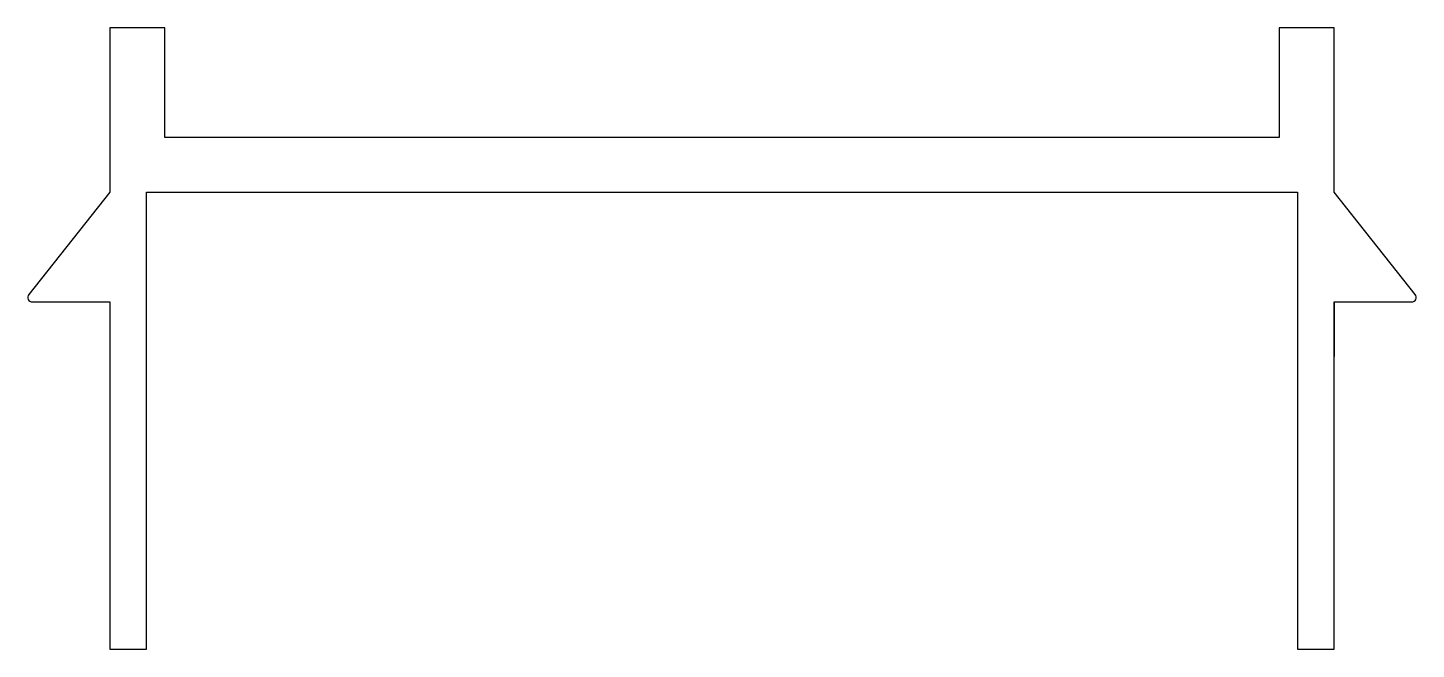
# Model space of a CAD drawing. Extents: x 975.8 to 1013.8, y -13 to 4.
import ezdxf

# ---------------------------------------------------------------- set-up
doc = ezdxf.new("R2010")
doc.units = 0
doc.header["$LTSCALE"] = 15
doc.layers.get('0').update_dxf_attribs({"linetype": 'CONTINUOUS'})
doc.layers.add('OLCU', color=242, linetype='CONTINUOUS')

msp = doc.modelspace()

# ---------------------------------------------------------------- linework, layer by layer
at = {"ltscale": 0.05}
msp.add_lwpolyline([(975.908, -3.536), (978.033, -3.536), (978.033, -13.036), (979.033, -13.036), (979.033, -0.536), (1010.533, -0.536), (1010.533, -13.036), (1011.533, -13.036), (1011.533, -3.536), (1013.658, -3.536, 0.627742), (1013.756, -3.334), (1011.533, -0.536), (1011.533, 3.964), (1010.033, 3.964), (1010.033, 0.964), (979.533, 0.964), (979.533, 3.964), (978.033, 3.964), (978.033, -0.536), (975.81, -3.334, 0.627742)], format="xyb", close=True, dxfattribs=at)
at = {"layer": 'OLCU', "ltscale": 0.05}
for p, q in [((978.033, -3.536), (978.033, -5.025)), ((1011.533, -3.536), (1011.533, -5.025))]:
    msp.add_line(p, q, dxfattribs=at)

doc.saveas('drawing.dxf')
